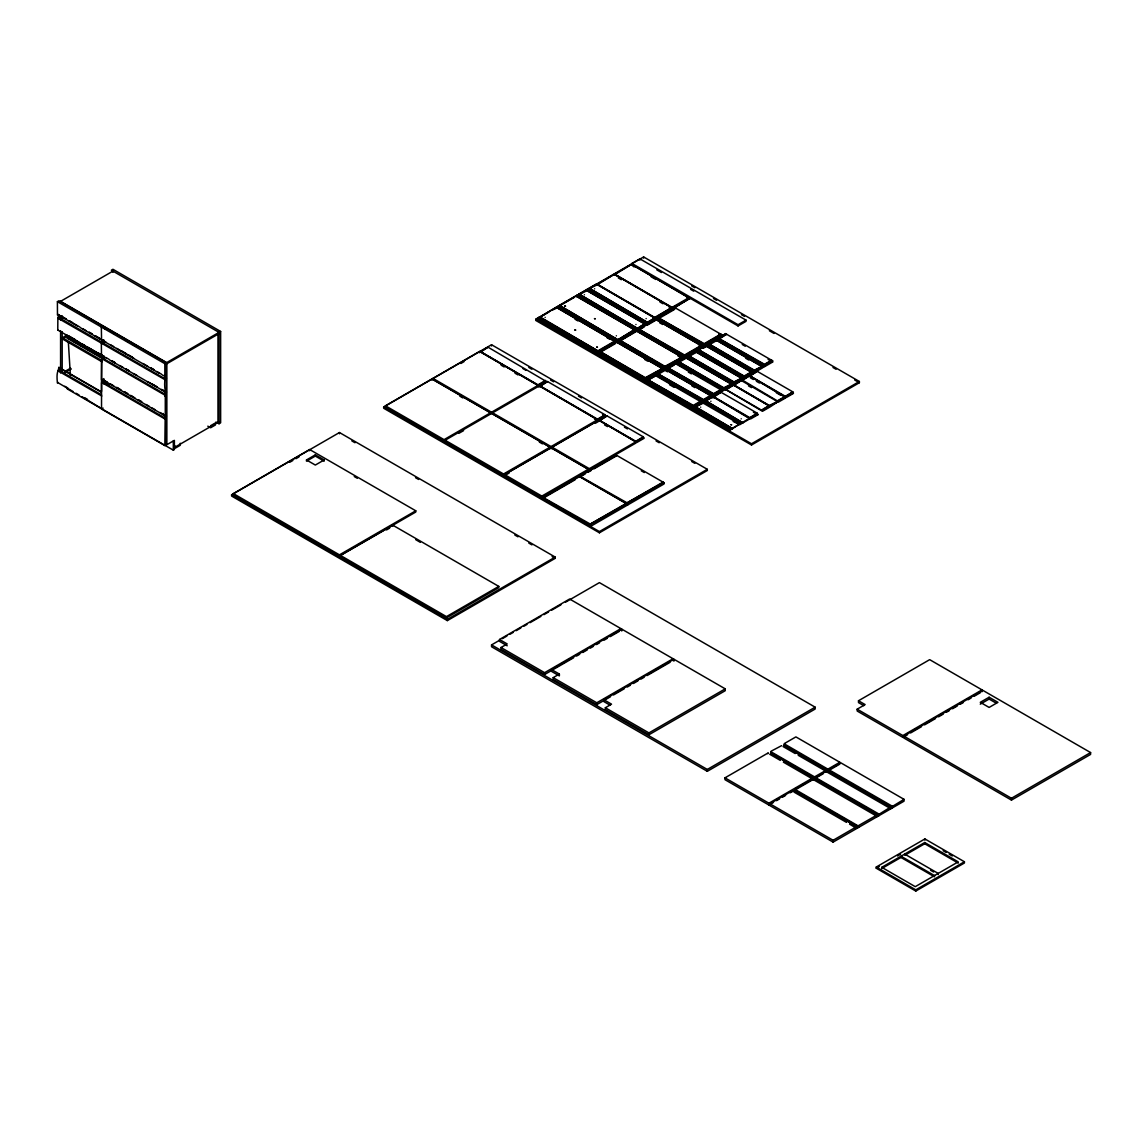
<?xml version="1.0" encoding="UTF-8"?>
<svg xmlns="http://www.w3.org/2000/svg" width="1148" height="1148" viewBox="0 0 1148 1148"><rect width="100%" height="100%" fill="white"/><g stroke="black" fill="none" stroke-linecap="round" stroke-linejoin="round"><path stroke-width="1.5" d="M57.974 314.236L57.472 315.069L57.4 301.651L164.838 363.672L164.838 376.946C166.23 373.387 167.235 381.021 165.24 379.844L57.902 318.154L58.72 314.868L66.297 319.244M101.426 391.899L58.993 367.403C57.515 372.813 56.424 373.114 57.4 383.03L57.974 382.327M57.859 382.628L72.998 391.511M102.846 342.893L101.584 343.453M105.056 381.136L101.526 379.658L101.799 358.678L165.269 395.371C166.503 391.368 163.963 390.578 164.838 380.218L165.283 380.088M101.928 355.708L65.45 335.144M103.119 382.987C102.387 374.635 104.224 384.063 101.555 382.729L101.526 409.004L164.838 445.553L166.417 444.635L166.417 362.754L58.993 300.733L57.4 301.651M165.283 376.558L162.184 374.908M165.283 391.97L109.691 360.013M165.283 415.763L165.283 395.5M106.047 381.81L165.269 415.906C166.891 412.878 166.374 420.67 165.283 419.293M812.597 780.037L813.2 778.746L795.277 789.02L794.832 791.115M826.015 772.044L826.56 771.04L815.683 777.612L879.181 814.19C880.99 815.381 873.987 818.395 876.512 815.295L858.589 825.57C860.153 826.761 854.155 830.248 855.748 827.206L833.118 840.279L769.806 803.729L769.806 805.566L833.118 842.115L904.036 801.175L904.036 799.338L840.723 762.774L829.172 769.461L828.784 771.513M57.773 330.308L57.859 318.053M102.445 343.367L102.674 340.238M165.168 419.006L164.838 445.553M767.897 753.719L768.328 752.844L724.976 777.842L724.976 779.679L768.93 805.049L773.465 802.423M792.134 791.489L792.55 790.628L769.806 803.729M825.125 772.044L825.67 770.523L814.994 776.622C816.716 777.899 810.144 781.472 812.267 778.215L768.93 803.213L724.976 777.842M879.296 814.133L889.714 807.604C887.748 810.775 894.091 807.188 892.656 806.427L829.229 769.921M781.63 745.64L771.04 751.237L770.609 753.332M783.955 745.626L784.342 743.574L795.894 736.901L839.834 762.272L839.834 764.109L827.895 770.997L783.783 745.425L827.722 771.097M795.277 790.556L858.704 827.019M812.928 779.349L876.24 815.898M825.57 771.011L798.233 755.298M813.042 780.296L815.984 778.574L815.984 777.583M826.287 771.643L888.165 807.216M825.512 772.073L828.569 770.236L828.339 768.902L839.834 762.272M855.633 827.794L849.577 824.149M60.586 302.57L60.586 301.35L112.935 271.129L112.935 272.349M101.971 361.792L62.437 338.961L62.437 337.742L67 335.116M62.437 338.961L65.479 337.211M103.119 326.204L101.34 327.022L101.569 340.425M64.489 371.679L70.573 368.164M65.092 372.555L71.305 368.982M164.838 363.672L166.417 362.754M60.586 301.35L166.69 362.596L220.631 331.456L220.631 422.837L219.038 423.756L215.953 421.99M219.038 333.609L166.69 363.83L162.069 361.161M101.526 409.004L103.119 408.085M166.417 391.956L161.524 389.43M166.417 392.157L161.524 389.646M166.417 415.949L159.988 412.534M210.586 425.721L215.451 422.923L215.451 424.961L210.586 427.774L207.817 426.166M174.381 447.505L219.038 421.718M67.215 388.899L173.319 450.159L174.381 449.542L174.381 440.358L166.69 444.793L166.69 362.596M233.36 493.597L309.659 449.542L415.777 510.803L415.777 512.022L339.464 556.077L233.36 494.817L233.36 493.597L339.464 554.857L415.777 510.803M537.494 385.14L480.409 351.575L538.498 385.111L545.573 381.036L546.104 381.954L444.061 440.861L385.441 407.023L385.441 405.789L432.035 378.883L490.67 412.735L490.67 413.954M432.925 378.381L491.545 412.218L491.545 413.452L432.925 379.601L432.925 378.381L479.52 351.475L538.139 385.326L538.139 386.546M540.263 317.623L537.522 318.599L538.67 317.322L596.773 351.475M539.732 316.704L598.366 351.173L539.732 317.322L556.278 307.162L614.898 341.616L595.625 352.752L538.053 318.9M559.363 305.382L617.983 339.837L559.363 305.382L575.894 295.825L634.528 329.677L615.242 341.415L557.684 308.181L557.153 306.659L558.301 305.985L616.935 340.454L599.73 330.524M578.994 294.046L637.614 328.5L578.994 294.046L586.068 289.956L644.688 323.808L634.873 330.079L577.315 296.858L576.784 295.323L577.932 294.663L636.552 329.117L632.993 327.065M642.622 322.818L587.489 290.975L586.958 289.454L588.106 288.794L646.726 323.248L629.534 313.318M589.168 288.177L647.788 322.631L589.168 288.177L596.243 284.087L654.862 317.939L645.047 324.21L644.186 323.722M631.96 263.466L639.924 258.874L746.028 320.134L746.028 321.354L738.064 325.946L631.96 264.686L631.96 263.466L738.064 324.726L746.028 320.134M231.595 494.817L339.464 432.538L555.216 557.096L555.216 558.33L447.333 620.609L231.595 496.051L231.595 494.817L447.333 619.389L555.216 557.096M383.676 407.023L491.545 344.73L707.297 469.302L707.297 470.522L599.414 532.801L383.676 408.243L383.676 407.023L599.414 531.581L707.297 469.302M535.757 319.216L643.626 256.937L859.378 381.495L859.378 382.714L751.51 444.994L535.757 320.436L535.757 319.216L751.51 443.774L859.378 381.495M480.409 351.575L488.015 347.184L545.573 381.036M537.522 318.599L539.201 318.24M539.732 317.322L548.758 312.113M551.758 310.376L556.809 308.08M557.153 307.262L559.894 306.301M559.363 305.985L574.402 297.318M576.784 295.94L577.932 295.266L629.965 325.315M578.994 294.663L586.599 290.875M586.958 290.057L589.699 289.095M589.168 288.794L596.773 285.005M597.118 284.187L614.194 274.343L671.752 307.578L655.221 317.738L597.118 284.187L655.752 318.656L689.704 298.437L672.628 307.678L614.539 274.142L673.159 308.597L689.704 298.437M614.539 274.142L631.601 264.284L689.173 298.136M289.827 462.228L292.884 460.463M295.926 458.698L298.982 456.933M460.879 363.457L463.993 361.663M480.409 352.192L488.015 347.184M578.463 295.581L579.525 294.964M597.649 284.503L614.194 274.343M614.539 274.745L631.601 264.284M538.053 319.517L540.938 317.853M306.487 459.961L315.327 454.852L324.167 459.961L324.167 461.18L315.327 456.072L306.487 461.18L306.487 459.961L315.327 465.055L324.167 459.961M538.498 384.508L545.573 380.419M655.221 317.121L671.752 307.578M672.628 307.061L689.173 297.519M385.441 405.789L444.061 439.641L490.67 412.735M491.545 412.218L538.139 385.326M537.522 317.982L596.156 351.833L597.835 350.858M598.366 350.556L614.898 341.013M615.242 341.415L634.528 329.677M634.873 330.079L644.688 323.808M586.958 289.454L645.578 323.291L647.257 322.33M647.788 322.014L654.862 317.939M538.498 385.111L546.104 381.337M655.221 317.738L672.283 309.099L669.198 307.32M662.382 368.422L645.305 377.663L600.304 351.675L645.305 378.28L662.913 368.723L662.913 369.957L644.157 380.777L597.032 353.57L597.032 352.35L598.18 351.675L598.711 352.594L598.18 351.675M616.304 341.831L599.242 351.675L615.773 341.516L661.851 368.121M682.012 357.085L664.936 366.327L619.934 340.353L664.936 366.944L682.543 357.401L682.543 358.621L663.788 369.441L616.663 342.233L616.663 341.013L617.811 340.353L618.341 341.272L617.811 340.353M635.935 330.495L619.403 340.655L618.872 339.736L635.404 330.194L636.466 330.796L617.724 342.233L616.663 341.013M681.898 357.229L636.293 330.897L636.293 329.677L637.441 329.017L637.972 329.935L637.441 329.017M655.565 319.158L638.503 329.017L655.034 318.857L702.16 346.065L702.16 347.284L683.419 358.119L683.419 356.885L636.293 329.677M539.919 385.929L547.524 381.538L605.082 414.772L598.008 419.479L539.919 385.929L598.538 420.398L605.613 416.308L605.082 415.389M597.032 352.35L599.242 351.675M617.194 341.315L618.872 340.353M636.824 329.978L638.503 329.017M656.455 318.656L675.727 308.138L721.791 334.728L721.791 335.962L703.05 346.782L703.05 345.548L655.924 318.34M658.134 317.68L675.196 308.439M458.927 433.298L463.591 430.615M539.919 386.546L547.524 381.538M597.032 353.57L616.835 342.133M636.824 330.595L656.096 319.474M656.455 319.259L658.134 318.297L703.136 344.888L658.134 318.9L656.986 319.575M597.563 352.651L644.258 378.883L599.242 352.91M600.304 352.293L615.342 343.611M619.934 340.956L636.466 331.413M637.355 330.897L638.503 330.237L661.779 343.683M701.112 345.448L684.567 355.005L639.565 329.62L644.071 327.022M647.085 325.286L656.096 320.077M720.729 334.125L704.198 343.668L659.196 318.297L674.22 309.616M598.094 353.57L643.095 378.94L644.258 378.28M617.724 341.616L663.874 367.561L651.461 360.386M682.357 356.267L683.505 355.607L664.893 345.476M701.988 344.945L703.136 344.271M643.095 378.94L644.774 378.582L645.305 379.5L644.774 378.582M662.726 367.604L664.405 367.245L664.936 368.164L664.405 367.245M682.357 356.885L684.036 355.923L684.567 356.841L684.036 355.923M639.565 329.62L684.567 355.607L701.629 345.763M701.988 345.548L703.667 344.587L704.198 345.505L703.667 344.587M659.196 318.297L704.198 344.271L721.26 334.427M643.095 379.558L645.305 378.883M645.305 379.5L646.367 378.883L645.836 377.965L662.913 368.723M662.726 368.221L664.936 367.561M664.936 368.164L665.998 367.561L665.467 366.643L682.543 357.401M682.888 357.2L684.567 356.224M684.567 356.841L685.629 356.224L685.098 355.306L702.16 346.065M702.519 345.864L704.198 344.888M705.259 344.271L721.791 334.728M340.353 555.374L392.688 525.138L498.792 586.398L498.792 587.633L446.457 617.854L340.353 556.593L340.353 555.374L446.457 616.62L498.792 586.398M704.198 345.505L705.259 344.888M693.32 407.224L692.789 406.306L693.32 407.224L694.382 406.607L693.851 405.689L701.457 401.915L701.457 403.135L692.172 408.501L645.047 381.294L645.047 380.06L646.195 379.4L646.726 380.318L646.195 379.4M654.862 375.009L647.257 379.4L654.331 374.707L655.393 375.927L645.047 381.294M705.432 400.638L742.842 422.837L705.432 400.638L712.506 396.548L749.917 418.762L740.101 424.43L655.221 375.425L655.221 374.191L656.369 373.531L656.9 374.449L656.369 373.531M665.553 369.441L657.431 373.531L664.505 368.838L711.631 396.046L711.631 397.265L702.346 402.632M713.654 395.486L713.138 394.568L713.654 395.486L714.716 394.869L714.185 393.951L721.791 390.176L721.791 391.396L712.506 396.763L665.381 369.541L665.381 368.321L666.529 367.661L667.06 368.58L666.529 367.661M667.591 367.661L674.665 362.955L675.727 363.572L668.122 367.963L665.381 368.321M731.434 383.992L723.828 387.766L678.827 361.792L723.828 388.383L731.965 384.307L731.965 385.527L722.68 390.88L675.555 363.672L675.555 362.452L676.703 361.792L677.234 362.711L676.703 361.792M685.901 357.702L677.765 361.792L684.839 357.085L730.903 383.69M741.608 378.123L734.003 381.897L688.987 355.923L734.003 382.514L742.139 378.424L742.139 379.658L732.855 385.011L685.715 357.803L685.715 356.583L686.863 355.923L687.394 356.841L686.863 355.923M741.077 377.821L696.061 351.833L687.925 355.923L694.999 351.216L696.061 352.45L688.987 356.526M696.061 352.45L695.889 350.714L697.037 350.04L697.568 350.958L697.037 350.04M706.235 345.964L698.099 350.04L705.173 345.347L752.299 372.555L752.299 373.789L743.014 379.141L695.889 351.934M761.942 366.384L754.336 370.158L709.335 344.17L754.336 370.775L762.473 366.686L762.473 367.92L753.188 373.272L706.063 346.065L706.063 344.845L707.211 344.17L707.742 345.089L707.211 344.17M761.411 366.083L716.395 340.095L708.273 344.17L715.348 339.478L716.395 340.698L709.335 344.787M716.395 340.698L716.223 338.961L717.371 338.301L717.902 339.22L717.371 338.301M726.038 333.91L718.433 338.301L725.507 333.609L726.038 334.527M386.532 529.931L389.617 528.152M645.047 380.06L647.257 379.4M655.221 374.191L657.431 373.531M657.431 372.913L665.036 369.139M667.591 367.044L675.196 363.27M675.555 362.452L677.765 361.792M677.765 361.175L685.37 357.401M685.715 356.583L687.925 355.923M687.925 355.306L695.53 351.532M695.889 350.714L698.099 350.04M698.099 349.437L705.704 345.663M706.063 344.845L708.273 344.17M708.273 343.568L715.878 339.779M716.223 338.961L718.433 338.301M655.752 374.492L657.431 374.148L702.433 400.738M665.912 368.623L667.591 368.264L712.607 394.869M676.086 362.754L677.765 362.395L722.766 389L687.078 368.393M686.246 356.885L687.925 356.526L732.941 383.131M696.42 351.015L698.099 350.657L743.1 377.261L719.825 363.816M706.594 345.146L708.273 344.787L753.275 371.378L750.175 369.599M716.754 339.277L726.569 334.226L772.633 360.816L772.633 362.036L763.348 367.403L716.223 340.195M645.578 380.375L646.109 381.294L647.257 380.017L692.258 406.607M648.319 380.017L693.32 405.99L700.926 402.216L700.395 401.298L693.32 405.387L648.319 380.017L655.393 375.927M655.752 375.109L657.431 374.148M710.569 395.429L703.494 399.518L658.493 374.148L665.553 370.058M665.912 369.24L667.591 368.264M668.653 368.264L713.654 394.252L721.26 390.478L720.729 389.559L713.654 393.649L668.653 368.264L674.307 365.007M678.827 362.395L685.901 358.32M686.246 357.502L687.925 357.143L728.277 380.433M696.42 351.632L698.099 351.274L716.725 362.022M703.408 348.203L706.235 346.581M706.594 345.763L708.273 345.404L719.136 351.675M716.754 339.894L718.433 339.535L735.509 349.379M771.571 360.199L764.496 364.289L719.495 338.918L726.569 334.226M598.008 418.862L605.082 414.772M503.57 473.995L550.165 447.089L550.165 448.323L503.57 475.215L444.95 441.377L444.95 440.143L503.57 473.995L503.57 475.215M551.054 446.586L597.649 419.68L597.649 420.9L551.054 447.806L492.435 413.954L492.435 412.735L551.054 446.586L551.054 448.825M598.008 419.479L605.613 415.691M635.935 441.779L589.34 468.685L589.34 469.905L551.944 448.323L551.944 447.089L598.538 420.182L635.935 441.779L635.935 443.013L541.856 497.328L504.46 475.731L504.46 474.511L551.054 447.605L588.45 469.202L588.45 470.422M599.414 420.297L607.019 415.906L643.368 436.886L636.293 441.578L599.414 420.297L636.824 442.497L643.899 438.407L643.368 437.488M504.46 475.731L509.124 473.033M595.425 423.21L598.538 421.416L598.538 419.781M599.414 420.9L607.019 415.906M646.109 381.294L691.11 406.665L692.258 405.99M656.283 375.425L701.284 400.796L702.433 400.121M666.443 369.541L711.444 394.912L712.607 394.252M676.086 363.371L721.618 389.043L722.766 388.383M686.777 357.803L731.793 383.174L732.941 382.514M696.951 351.934L741.952 377.305L743.1 376.644M751.768 372.253L744.162 376.644L699.161 350.04L744.162 376.027L751.237 371.952M707.125 346.065L752.127 371.435L753.275 370.775M717.285 340.195L763.449 365.509L738.609 351.173M691.11 406.665L692.789 406.306M701.284 400.796L701.815 401.714L702.963 400.437L703.494 401.355L702.963 400.437M658.493 374.148L703.494 400.121L711.1 395.73M711.444 394.912L711.975 395.83L713.138 394.568M721.618 389.043L723.297 388.684L723.828 389.603L723.297 388.684M731.793 383.174L733.472 382.815L734.003 383.733L733.472 382.815M741.952 377.305L743.631 376.946L744.162 377.864L743.631 376.946M752.127 371.435L753.805 371.077L754.336 371.995L753.805 371.077M762.286 365.566L763.98 365.208L764.496 366.126L763.98 365.208M719.495 338.918L764.496 364.906L772.102 360.515M691.11 407.267L693.32 406.607M701.815 401.714L703.494 400.738M703.494 401.355L704.556 400.738L704.025 399.82L711.631 396.046M711.975 395.83L713.654 394.869M721.618 389.66L723.828 389M723.828 389.603L724.89 389L724.359 388.081L731.965 384.307M731.793 383.791L734.003 383.131M734.003 383.733L735.064 383.131L734.533 382.212L742.139 378.424M741.952 377.922L744.162 377.261M744.162 377.864L745.224 377.261L744.693 376.343L752.299 372.555M752.127 372.052L754.336 371.378M754.336 371.995L755.398 371.378L754.867 370.46L762.473 366.686M762.286 366.183L764.496 365.509M764.496 366.126L765.558 365.509L765.027 364.59L772.633 360.816M693.062 407.784L694.21 407.124L731.606 429.323L693.062 407.784L730.458 429.381L729.927 430.299L693.062 408.401M695.272 406.507L732.668 428.706L695.272 407.124L702.346 402.417M703.222 401.915L704.37 401.255L741.78 422.837L703.222 401.915L740.632 423.512L740.101 424.43M636.293 440.961L643.368 436.886M695.272 407.124L702.877 403.335M705.432 401.255L712.506 397.165L713.037 398.083M713.396 396.648L721.001 392.257L757.336 413.251L750.261 417.944L713.396 396.648L750.792 418.862L757.867 414.772L757.336 413.854M725.78 389.502L733.385 385.111L769.016 405.689L761.942 410.381L725.78 389.502L762.473 411.3L769.547 407.224L769.016 406.306M733.73 384.91L769.892 405.789L777.497 402.015L770.423 406.708L733.73 384.91L741.335 380.519L778.387 402.116L785.462 398.026L784.931 397.108L777.856 401.197L742.225 380.017L741.694 380.935L749.3 375.927L784.931 397.108M741.694 380.318L749.3 375.927M749.644 375.726L757.25 371.335L792.881 391.913L785.806 396.605L749.644 375.726L786.337 397.524L793.412 393.434L792.881 392.516M504.46 474.511L541.856 496.094L588.45 469.202M694.741 408.042L695.803 407.425M704.901 402.173L705.963 401.556M713.927 396.964L721.001 392.257M725.78 390.119L733.385 385.111M733.73 385.527L741.335 380.519M749.644 376.343L757.25 371.335M636.293 441.578L643.899 437.804M543.277 496.912L579.166 476.19L627.267 503.958L627.267 505.192L591.378 525.913L542.746 497.83L542.746 496.61L543.808 497.83L575.22 479.692M579.525 476.592L579.525 475.372L615.959 454.952L664.061 482.72L664.061 483.954L628.157 504.675L581.046 477.482M543.277 497.529L616.49 455.254M580.056 475.674L580.587 476.592L585.078 474.009M588.063 472.273L591.062 470.551M594.047 468.829L616.49 455.871M761.942 409.779L769.016 405.689M769.892 405.187L776.966 401.714M777.856 400.58L784.931 396.505M785.806 395.988L792.881 391.913M750.261 417.327L757.336 413.251M761.942 410.381L769.547 406.607M769.892 405.789L777.497 402.015M777.856 401.197L785.462 397.423M785.806 396.605L793.412 392.831M729.927 429.682L739.743 424.014L729.927 430.299M740.101 423.813L749.917 418.145M750.261 417.944L757.867 414.17M543.808 497.83L590.316 524.076L626.22 503.341M580.587 476.592L627.095 502.838L662.999 482.117M590.316 524.076L626.736 503.656M627.095 502.838L663.53 482.418M590.316 524.693L627.267 503.958M627.095 503.455L664.061 482.72M507.201 645.779L499.509 641.33L499.509 639.493L569.623 599.012L620.91 628.616L620.91 630.467M565.519 602.198L599.414 582.624L815.166 707.182L815.166 709.019L707.297 771.312L491.545 646.74L491.545 644.903L499.251 640.455M502.336 638.675L506.957 636.006M510.042 634.227L513.127 632.448M516.198 630.668L520.833 627.999M523.904 626.22L526.989 624.44M530.075 622.661L540.866 616.433M543.937 614.654L548.572 611.984M551.643 610.205L560.898 604.867M573.598 657.775L544.597 674.522L501.002 649.352L501.002 647.515L507.201 643.942L499.509 639.493M501.002 647.515L544.597 672.685L620.91 628.616M551.671 669.614L559.363 674.063L559.363 675.899L551.671 671.451L551.671 669.614L621.786 629.133L673.072 658.737L673.072 660.574M576.655 656.01L579.697 654.245M582.754 652.495L587.331 649.84M590.388 648.089L593.43 646.324M596.486 644.559L599.543 642.794M604.121 640.154L607.177 638.388M610.219 636.623L619.375 631.343M610.506 696.707L596.773 704.642L553.178 679.473L553.178 677.636L559.363 674.063M553.178 677.636L596.773 702.791L673.072 658.737M603.848 699.735L673.962 659.253L725.249 688.857L725.249 690.694L648.936 734.749L605.34 709.593L605.34 707.756L611.54 704.169L603.848 699.735L603.848 701.572L609.99 705.13M613.563 694.942L624.239 688.771M627.296 687.006L630.338 685.256M633.395 683.49L637.972 680.85M641.029 679.085L644.085 677.32M647.128 675.555L670.03 662.339M605.34 707.756L648.936 732.912L725.249 688.857M491.545 644.903L707.297 769.461L815.166 707.182M863.798 705.661L858.489 702.59L858.489 700.754L929.679 659.655L982.014 689.876L982.014 691.713M907.537 734.72L902.888 737.403L857.169 711.014L857.169 709.177L865.133 704.585L858.489 700.754M776.493 800.673L779.535 798.922M782.563 797.171L785.591 795.435M790.14 792.809L823.331 773.637M857.169 709.177L902.888 735.567L982.014 689.876M903.763 736.083L982.903 690.393L1090.6 752.571L1090.6 754.408L1011.46 800.099L903.763 737.92L903.763 736.083L1011.46 798.262L1090.6 752.571M910.637 732.926L921.5 726.655M924.599 724.862L935.462 718.591M938.576 716.811L943.226 714.113M946.325 712.32L949.439 710.54M952.539 708.746L957.188 706.049M960.302 704.255L963.402 702.476M968.051 699.778L971.151 697.984M974.265 696.205L980.464 692.617M989.117 697.223L980.277 702.332L989.117 707.426L997.956 702.332L989.117 697.223L989.117 699.06L980.277 704.169M904.036 799.338L892.34 806.456M876.268 867.027L924.901 838.944L964.42 861.761L964.42 862.995L915.788 891.063L876.268 868.247L876.268 867.027L915.788 889.844L964.42 861.761M876.268 868.247L879.311 866.496M897.549 855.963L900.577 854.212M881.75 867.328L924.728 842.517L958.236 861.861L915.257 886.672L881.75 867.328L881.75 868.548L901.697 857.039M904.768 855.26L924.728 843.751L958.236 863.095M784.515 743.99L828.339 769.418M770.982 751.782L814.994 777.124M858.532 826.101L795.277 789.537M102.186 382.93L102.229 379.414M691.742 285.938L694.856 287.732M713.482 298.48L716.582 300.274M741.421 314.609L744.521 316.403M769.361 330.739L774.01 333.437M832.989 367.489L836.103 369.283M854.729 380.031L859.378 382.714M656.828 269.866L661.449 272.521M690.666 289.396L693.736 291.176M631.601 264.901L634.155 266.982M651.131 276.783L655.766 279.452M686.619 297.26L689.704 299.054M742.239 344.486L745.267 346.237M768.084 359.41L772.633 362.036M675.196 307.822L674.665 308.74M718.748 334.197L721.791 335.962M618.284 277.931L621.369 279.71M659.942 301.981L663.027 303.761M763.449 364.906L718.433 339.535M745.741 358.262L748.783 360.013M722.236 353.469L747.061 367.805M701.528 345.907L655.924 319.575L655.752 318.039M659.598 322.717L662.64 324.468M699.132 345.534L702.16 347.284M750.29 377.735L753.346 379.5M756.403 381.265L759.474 383.03M776.292 392.731L780.87 395.386M590.144 290.573L626.507 311.567M748.453 385.857L751.51 387.622M683.505 355.607L638.503 330.237M576.784 295.323L634.873 329.476M636.466 330.796L681.481 356.784M576.425 296.744L575.894 295.825M677.98 355.995L681.022 357.746M679.315 363.902L683.964 366.599M688.355 372.081L691.397 373.846M753.389 412.189L757.867 414.772M663.874 366.944L618.872 340.956L634.399 350.527M669.141 369.785L681.568 376.946M684.667 378.74L711.043 393.965M711.975 395.228L712.506 397.165M560.353 307.779L596.702 328.773M637.499 352.321L648.362 358.592M557.153 306.659L615.242 340.812M667.533 371.809L664.505 370.058L664.505 368.838M691.871 385.857L694.899 387.608M574.976 319.187L578.004 320.938M606.79 337.555L609.818 339.306M644.659 359.424L647.702 361.175M658.981 375.654L665.18 379.227M668.294 381.021L693.119 395.357M696.219 397.151L700.883 399.848M701.815 401.097L702.346 403.034M703.222 402.532L703.753 403.45M739.743 424.631L733.156 421.445M669.528 384.709L674.091 387.335M540.722 319.115L563.438 332.231M566.466 333.982L595.252 350.599M648.807 381.523L690.709 405.718M528.798 367.475L531.897 369.254M550.523 380.017L553.637 381.81M578.463 396.146L581.577 397.94M656.068 440.947L659.182 442.741M691.77 461.568L694.884 463.347M522.957 368.594L526.042 370.374M602.528 414.528L605.613 416.308M624.455 427.185L627.439 428.907M539.029 385.828L597.649 419.68M501.116 365.164L504.202 366.958M515.007 373.186L518.092 374.966M594.564 419.12L597.649 420.9M604.522 424.875L607.507 426.597M641.258 470.795L644.301 472.546M989.117 699.06L996.478 703.308M551.944 447.089L589.34 468.685M491.545 413.251L550.165 447.089M459.803 396.146L462.888 397.926M539.373 442.08L542.459 443.86M579.166 476.19L578.635 477.109M220.631 331.456L112.935 269.278L111.342 270.211L219.038 332.375L219.038 423.756M351.876 440.932L354.99 442.726M415.519 477.683L418.618 479.462M514.849 535.025L517.963 536.819M528.826 543.09L531.926 544.884M552.102 556.536L555.216 558.33M102.1 326.534L106.721 329.203M111.327 331.872L114.398 333.637M125.175 339.851L128.246 341.63M132.852 344.3L135.938 346.079M104.612 328.5L105.673 329.117M354.258 476.52L357.329 478.286M61.762 316.418L66.297 319.044M69.339 320.794L72.367 322.545M89.3 332.217L92.328 333.968M95.097 335.661L101.153 339.162M121.372 350.843L126.007 353.512M129.093 355.292L132.192 357.085M150.718 367.776L153.803 369.556M69.339 320.995L79.944 327.123M82.972 328.873L86 330.624M89.027 332.375L92.07 334.125M95.097 335.876L101.153 339.363M102.846 340.339L105.932 342.133M110.567 344.802L113.652 346.581M116.752 348.375L133.728 358.176M142.998 363.529L147.633 366.198M150.718 367.977L153.803 369.771M156.889 371.55L161.524 374.219M59.352 315.542L77.547 326.046M80.575 327.797L159.098 373.129M58.72 317.422L166.159 379.443M784.4 745.066L828.339 770.437M829.229 770.954L892.541 807.503M783.08 746.559L795.205 753.547M68.45 335.747L75.395 339.708M98.513 353.11L101.526 354.847M112.117 360.903L115.202 362.696M126.007 368.924L129.093 370.718M152.268 384.092L156.889 386.761M68.363 336.005L78.911 342.104M81.924 343.84L84.952 345.577M87.966 347.313L100.02 354.287M105.932 357.545L109.031 359.324M112.117 361.118L115.202 362.897M119.837 365.566L122.922 367.346M126.007 369.139L129.093 370.919M133.728 373.588L136.813 375.382M147.633 381.61L156.889 386.962M57.845 330.079L106.592 358.233M68.105 338.043L101.44 357.301L67.919 338.043M166.159 394.869L102.846 358.32L101.957 358.764M415.763 539.689L420.369 542.358M62.437 337.742L101.971 360.558M943.139 850.697L946.182 852.462M949.224 854.212L952.266 855.963M771.04 752.772L814.994 778.143M815.869 778.66L879.181 815.209M770.609 753.031L814.377 778.803M815.252 779.018L878.564 815.869M769.734 754.265L780.339 760.392M783.366 762.143L812.167 778.76M116.752 387.378L119.837 389.158M124.73 391.884L127.815 393.664M130.642 395.4L133.728 397.179M138.635 399.906L141.721 401.685M102.846 379.558L107.482 382.227M110.567 384.006L113.652 385.8M116.752 387.579L121.372 390.248M124.472 392.028L127.557 393.821M130.642 395.601L135.277 398.27M138.363 400.064L141.448 401.843M146.083 404.512L149.168 406.292M152.268 408.085L155.353 409.865M104.081 381.897L109.031 384.752M102.846 382.112L166.159 418.661M101.971 382.614L165.269 419.164M904.696 854.083L938.203 873.427L938.203 874.661M930.583 870.256L933.64 872.021M58.72 367.561L101.153 392.056M793.986 792.063L846.492 822.37M58.72 370.115L101.44 394.769M101.785 395.988L57.859 370.747M64.79 386.273L67.818 388.024M84.493 397.639L87.521 399.389M76.026 393.262L79.054 395.012M82.082 396.763L101.368 408.501M68.32 341.602L70.387 375.324M101.44 359.08L101.541 391.31M1011.46 798.262L1011.46 800.099M924.901 838.944L924.901 840.178M924.728 842.517L924.728 843.751M915.788 889.844L915.788 891.063M902.888 735.567L902.888 737.403M833.118 840.279L833.118 842.115M768.93 803.213L768.93 805.049M763.348 367.403L762.817 366.485M753.188 373.272L752.658 372.354M751.51 443.774L751.51 444.994M743.014 379.141L742.483 378.223M738.064 324.726L738.064 325.946M732.855 385.011L732.324 384.092M725.507 333.609L725.507 334.829M722.68 390.88L722.149 389.961M715.348 339.478L715.348 340.698M707.297 769.461L707.297 771.312M705.173 345.347L705.173 346.581M694.999 351.216L694.999 352.45M692.172 407.267L692.172 408.501M684.839 357.085L684.839 358.32M674.665 362.955L674.665 364.189M673.962 659.253L673.962 661.09M663.788 369.441L663.257 368.522M655.034 318.857L655.034 320.077M654.331 374.707L654.331 375.927M648.936 732.912L648.936 734.749M645.578 323.291L645.047 324.21M644.157 380.777L643.626 379.859M643.626 256.937L643.626 258.156M639.924 258.874L639.924 260.094M635.404 330.194L635.404 331.413M628.157 504.675L627.626 503.757M621.786 629.133L621.786 630.97M615.773 341.516L615.773 342.75M599.414 531.581L599.414 532.801M596.773 702.791L596.773 704.642M596.156 351.833L595.625 352.752M591.378 525.913L590.847 524.995M544.597 672.685L544.597 674.522M541.856 496.094L541.856 497.328M539.029 385.427L539.029 387.063M491.545 344.73L491.545 345.964M479.52 351.475L479.52 352.694M447.333 619.389L447.333 620.609M446.457 616.62L446.457 617.854M444.061 439.641L444.061 440.861M432.035 378.883L432.035 380.117M392.688 525.138L392.688 526.372M339.464 432.538L339.464 433.772M339.464 554.857L339.464 556.077M315.327 454.852L315.327 456.072M309.659 449.542L309.659 450.762M217.977 334.226L217.977 422.335M180.265 443.243L180.265 445.281L175.4 448.093L175.4 446.041M173.319 440.961L173.319 450.159M165.097 375.224L165.097 378.754M165.097 392.831L165.097 396.347M165.097 415.719L165.097 419.235M163.246 413.495L163.246 414.83M103.822 339.851L103.822 343.367M103.822 355.693L103.822 359.209M103.822 378.582L103.822 383.863M103.119 340.195L103.119 343.568M102.933 340.095L102.933 343.467M102.229 354.775L102.229 360.056M101.34 343.568L101.526 358.004L66.857 338L66.857 335.144M62.179 315.815L62.179 319.331M62.179 331.643L62.179 372.139M60.586 316.647L60.586 320.177M60.586 330.724L60.586 372.971M58.993 314.724L58.993 318.096M58.993 367.403L58.993 370.79M730.975 424.746L731.721 424.817L731.003 424.688M741.149 418.876L741.221 418.776M596.673 347.184L597.405 347.227L596.673 347.184M616.304 335.862L616.39 335.761M635.92 324.525L635.963 324.468M646.094 318.656L646.181 318.556M700.653 407.21L700.696 407.153M710.827 401.341L710.928 401.24M545.128 317.408L545.171 317.35M564.759 306.071L565.49 306.157L564.759 306.071M584.389 294.735L584.432 294.692M574.89 329.978L575.607 330.079L574.89 329.978M594.564 288.866L594.678 288.779M594.521 318.656L595.238 318.742L594.521 318.656M657.603 317.982L657.603 317.982M892.096 807.761L828.612 771.312L892.096 807.761M878.737 815.467L815.439 778.918L878.737 815.467M858.144 827.364L794.66 790.915L858.144 827.364M934.486 875.58L900.979 856.221L900.979 857.456L934.486 876.799L934.486 875.58"/></g></svg>
